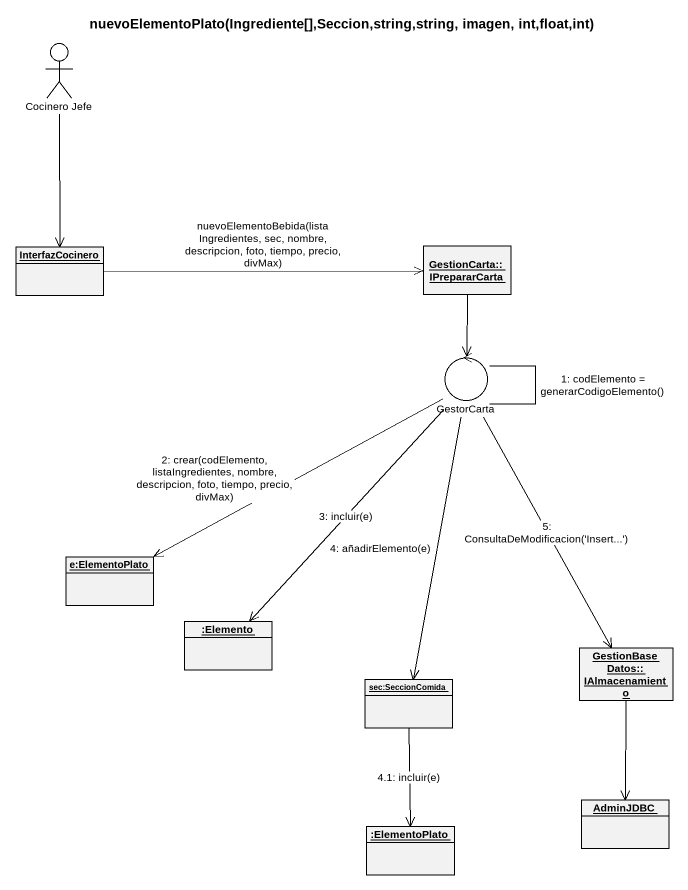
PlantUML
@startuml
title nuevoElementoPlato(Ingrediente[],Seccion,string,string, imagen, int,float,int)
allowmixing
hide circle
hide empty members
actor "Cocinero Jefe" as Cocinero_Jefe
object InterfazCocinero
object "GestionCarta::IPrepararCarta" as GestionCarta_IPrepararCarta
control GestorCarta
object "e:ElementoPlato" as e_ElementoPlato
object ":Elemento" as Elemento
object "GestionBaseDatos::IAlmacenamiento" as GestionBaseDatos
object "sec:SeccionComida" as sec_SeccionComida
object ":ElementoPlato" as ElementoPlato
object AdminJDBC
Cocinero_Jefe --> InterfazCocinero
InterfazCocinero -right-> GestionCarta_IPrepararCarta : nuevoElementoBebida(listaIngredientes, sec, nombre, descripcion, foto, tiempo, precio, divMax)
GestionCarta_IPrepararCarta --> GestorCarta
GestorCarta -- GestorCarta : 1: codElemento = generarCodigoElemento()
GestorCarta -left-> e_ElementoPlato : 2: crear(codElemento, listaIngredientes, nombre, descripcion, foto, tiempo, precio, divMax)
GestorCarta --> Elemento : 3: incluir(e)
GestorCarta --> GestionBaseDatos : 5: ConsultaDeModificacion('Insert...')
GestorCarta --> sec_SeccionComida : 4: añadirElemento(e)
GestionBaseDatos --> AdminJDBC
sec_SeccionComida --> ElementoPlato : 4.1: incluir(e)
@enduml
